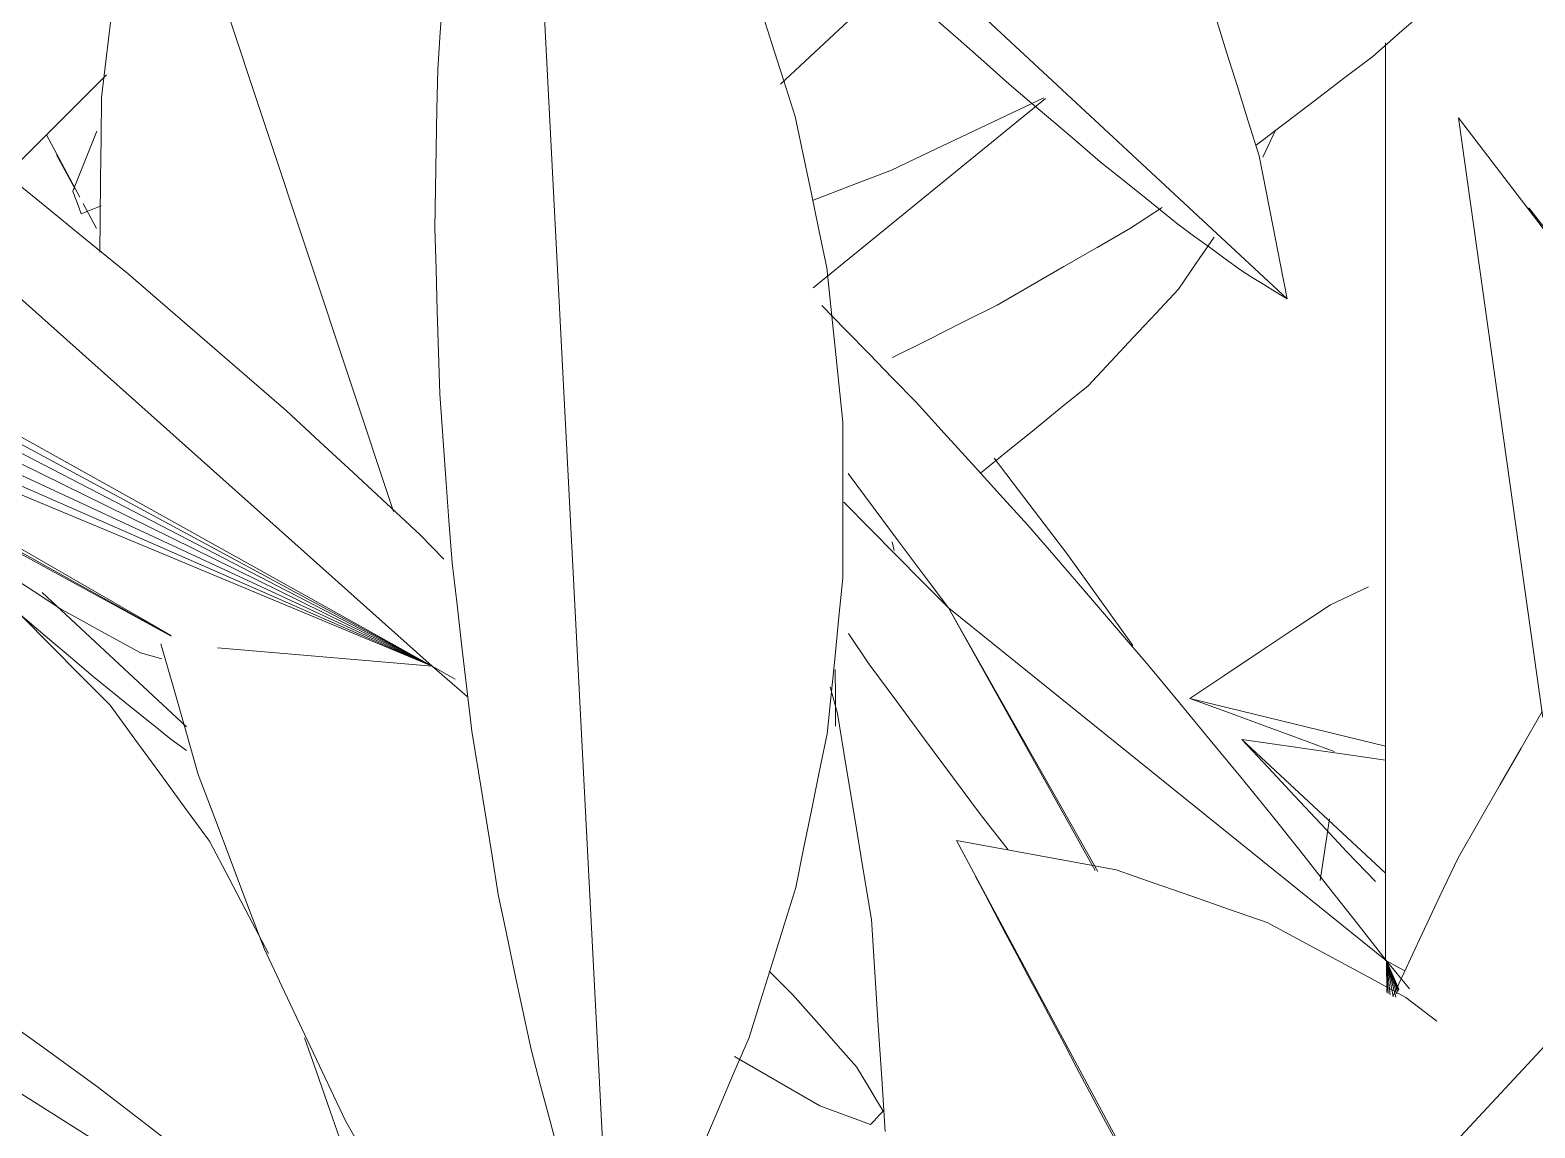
# Model space of a CAD drawing. Header units: metres. Extents: x 13.9 to 26.7, y -0.2 to 3.2.
# Drawn here: x 16.62698 to 16.66502, y 1.33065 to 1.3584 of the extents above; entities that cross this region are included whole.
import ezdxf

# ---------------------------------------------------------------- set-up
doc = ezdxf.new("R2010")
doc.units = ezdxf.units.M
for name, color, linetype, lineweight in [('Importações nas famílias', 10, 'Continuous', 5), ('Quadro estrutural', 7, 'Continuous', 5), ('Vegetação', 7, 'Continuous', 5)]:
    doc.layers.add(name, color=color, linetype=linetype, lineweight=lineweight)

# ---------------------------------------------------------------- blocks, each defined once
blk = doc.blocks.new('Planta_pergolado_12200 - plantas pergolado_skp_Component_12-V128-Corte 1')
at = {"layer": 'Importações nas famílias'}
blk.add_line((16.730251, 1.06212), (16.700287, 1.089993), dxfattribs=at)
at = {"layer": 'Importações nas famílias', "flags": 128}
for points in [[(16.720647, 1.069834), (16.721293, 1.069262), (16.721938, 1.06869), (16.722583, 1.068118), (16.723228, 1.067545)], [(16.729548, 1.065738), (16.729273, 1.066612), (16.728999, 1.067485), (16.728724, 1.068359), (16.72845, 1.069232)], [(16.723228, 1.067545), (16.723803, 1.067056), (16.724378, 1.066567), (16.724953, 1.066077), (16.725528, 1.065588)], [(16.725528, 1.065588), (16.726019, 1.065193), (16.726511, 1.064798), (16.727003, 1.064403), (16.727494, 1.064008)], [(16.730251, 1.06212), (16.730075, 1.063024), (16.729899, 1.063929), (16.729724, 1.064833), (16.729548, 1.065738)], [(16.727494, 1.064008), (16.727891, 1.063717), (16.728288, 1.063426), (16.728684, 1.063134), (16.729081, 1.062843)], [(16.729081, 1.062843), (16.729373, 1.062662), (16.729666, 1.062481), (16.729958, 1.062301), (16.730251, 1.06212)]]:
    blk.add_lwpolyline(points, dxfattribs=at)
blk = doc.blocks.new('Planta_pergolado_12200 - plantas pergolado_skp_Component_12-V129-Corte 1')
at = {"layer": 'Importações nas famílias'}
blk.add_line((16.713184, 1.036307), (16.710977, 1.079085), dxfattribs=at)
at = {"layer": 'Importações nas famílias', "flags": 128}
for points in [[(16.709046, 1.071651), (16.708979, 1.070717), (16.708913, 1.069784), (16.708847, 1.06885), (16.708781, 1.067916)], [(16.717821, 1.066729), (16.717525, 1.067653), (16.717228, 1.068578), (16.716932, 1.069502), (16.716636, 1.070427)], [(16.708781, 1.067916), (16.708763, 1.066914), (16.708745, 1.065912), (16.708727, 1.06491), (16.708709, 1.063908)], [(16.718619, 1.062907), (16.71842, 1.063862), (16.71822, 1.064818), (16.718021, 1.065773), (16.717821, 1.066729)], [(16.708709, 1.063908), (16.70874, 1.06286), (16.708771, 1.061813), (16.708801, 1.060766), (16.708832, 1.059719)], [(16.719022, 1.059004), (16.718921, 1.05998), (16.71882, 1.060955), (16.71872, 1.061931), (16.718619, 1.062907)], [(16.708832, 1.059719), (16.70891, 1.058651), (16.708989, 1.057583), (16.709067, 1.056515), (16.709146, 1.055448)], [(16.719024, 1.055063), (16.719023, 1.056048), (16.719023, 1.057033), (16.719022, 1.058019), (16.719022, 1.059004)], [(16.709146, 1.055448), (16.70927, 1.054385), (16.709395, 1.053321), (16.709519, 1.052258), (16.709644, 1.051195)], [(16.718626, 1.051127), (16.718725, 1.052111), (16.718825, 1.053095), (16.718924, 1.054079), (16.719024, 1.055063)], [(16.709644, 1.051195), (16.709811, 1.050161), (16.709979, 1.049128), (16.710146, 1.048094), (16.710314, 1.04706)], [(16.717832, 1.047241), (16.71803, 1.048213), (16.718229, 1.049184), (16.718427, 1.050156), (16.718626, 1.051127)], [(16.716651, 1.043448), (16.716946, 1.044397), (16.717241, 1.045345), (16.717536, 1.046293), (16.717832, 1.047241)], [(16.710314, 1.04706), (16.710521, 1.04608), (16.710727, 1.045101), (16.710934, 1.044121), (16.711141, 1.043141)], [(16.715095, 1.03979), (16.715484, 1.040705), (16.715873, 1.041619), (16.716262, 1.042534), (16.716651, 1.043448)], [(16.711141, 1.043141), (16.711382, 1.042238), (16.711623, 1.041334), (16.711864, 1.040431), (16.712105, 1.039528)]]:
    blk.add_lwpolyline(points, dxfattribs=at)
blk = doc.blocks.new('Planta_pergolado_12200 - plantas pergolado_skp_Component_16-V180-Corte 1')
for name in ['Planta_pergolado_12200 - plantas pergolado_skp_Component_12-V128-Corte 1', 'Planta_pergolado_12200 - plantas pergolado_skp_Component_12-V129-Corte 1']:
    blk.add_blockref(name, (-0.0715, 0.289488))
blk = doc.blocks.new('Planta_pergolado_12200 - plantas pergolado_skp_-3067425-Corte 1')
blk.add_blockref('Planta_pergolado_12200 - plantas pergolado_skp_Component_16-V180-Corte 1', (0, 0))
blk = doc.blocks.new('Planta_pergolado_12200 - plantas pergolado_skp_Component_12-V242-Corte 1')
at = {"layer": 'Importações nas famílias'}
for p, q in [((16.661243, 1.337087), (16.657608, 1.340469)), ((16.660275, 1.337624), (16.660991, 1.33688))]:
    blk.add_line(p, q, dxfattribs=at)
at = {"layer": 'Importações nas famílias', "flags": 128}
for points in [[(16.657608, 1.340469), (16.658275, 1.339758), (16.658941, 1.339046), (16.659608, 1.338335), (16.660275, 1.337624)], [(16.661243, 1.33995), (16.660432, 1.340066), (16.65949, 1.3402), (16.658549, 1.340335), (16.657608, 1.340469)]]:
    blk.add_lwpolyline(points, dxfattribs=at)
blk = doc.blocks.new('Planta_pergolado_12200 - plantas pergolado_skp_Component_12-V244-Corte 1')
at = {"layer": 'Importações nas famílias'}
for p, q in [((16.627392, 1.355752), (16.628235, 1.35418)), ((16.627648, 1.35525), (16.628117, 1.354384)), ((16.62832, 1.354022), (16.628661, 1.353386))]:
    blk.add_line(p, q, dxfattribs=at)
blk = doc.blocks.new('Planta_pergolado_12200 - plantas pergolado_skp_Component_17-V246-Corte 1')
at = {"layer": 'Importações nas famílias'}
blk.add_line((16.648771, 1.345469), (16.648822, 1.345249), dxfattribs=at)
at = {"layer": 'Importações nas famílias', "flags": 128}
for points in [[(16.651346, 1.347581), (16.651826, 1.34695), (16.652504, 1.346062), (16.653181, 1.345174)], [(16.653181, 1.345174), (16.653737, 1.344398), (16.654294, 1.343621), (16.65485, 1.342845)]]:
    blk.add_lwpolyline(points, dxfattribs=at)
blk = doc.blocks.new('Planta_pergolado_12200 - plantas pergolado_skp_Component_16-V247-Corte 1')
for name in ['Planta_pergolado_12200 - plantas pergolado_skp_Component_12-V244-Corte 1', 'Planta_pergolado_12200 - plantas pergolado_skp_Component_17-V246-Corte 1', 'Planta_pergolado_12200 - plantas pergolado_skp_Component_12-V242-Corte 1']:
    blk.add_blockref(name, (0, 0))
blk = doc.blocks.new('Planta_pergolado_12200 - plantas pergolado_skp_-3067427-Corte 1')
blk.add_blockref('Planta_pergolado_12200 - plantas pergolado_skp_Component_16-V247-Corte 1', (0, 0))
blk = doc.blocks.new('Planta_pergolado_12200 - plantas pergolado_skp_Component_12-V329-Corte 1')
at = {"layer": 'Importações nas famílias'}
for p, q in [((16.646774, 1.351883), (16.652643, 1.356669)), ((16.654798, 1.353394), (16.655592, 1.35392))]:
    blk.add_line(p, q, dxfattribs=at)
at = {"layer": 'Importações nas famílias', "flags": 128}
for points in [[(16.665979, 1.362512), (16.666494, 1.363134), (16.66701, 1.363756)], [(16.663595, 1.360081), (16.664191, 1.360689), (16.664787, 1.361297), (16.665383, 1.361904), (16.665979, 1.362512)], [(16.660917, 1.357734), (16.661586, 1.358321), (16.662256, 1.358907), (16.662926, 1.359494), (16.663595, 1.360081)], [(16.657974, 1.355497), (16.65871, 1.356056), (16.659445, 1.356615), (16.660181, 1.357175), (16.660917, 1.357734)], [(16.651426, 1.35145), (16.652269, 1.351936), (16.653112, 1.352422), (16.653955, 1.352908), (16.654798, 1.353394)], [(16.648777, 1.350127), (16.64966, 1.350568), (16.650543, 1.351009), (16.651426, 1.35145)]]:
    blk.add_lwpolyline(points, dxfattribs=at)
blk = doc.blocks.new('Planta_pergolado_12200 - plantas pergolado_skp_Component_16-V331-Corte 1')
blk.add_blockref('Planta_pergolado_12200 - plantas pergolado_skp_Component_12-V329-Corte 1', (0, 0))
blk = doc.blocks.new('Planta_pergolado_12200 - plantas pergolado_skp_Component_12-V53-Corte 1')
at = {"layer": 'Importações nas famílias'}
for p, q in [((16.614246, 0.753087), (16.613371, 0.753413)), ((16.622991, 0.736336), (16.623691, 0.735694)), ((16.630931, 0.730177), (16.627281, 0.733572)), ((16.630537, 0.729868), (16.630934, 0.729577))]:
    blk.add_line(p, q, dxfattribs=at)
at = {"layer": 'Importações nas famílias', "flags": 128}
for points in [[(16.617552, 0.751421), (16.616726, 0.751838), (16.615899, 0.752254), (16.615072, 0.752671), (16.614246, 0.753087)], [(16.62063, 0.749411), (16.61986, 0.749913), (16.619091, 0.750416), (16.618322, 0.750919), (16.617552, 0.751421)], [(16.623444, 0.747078), (16.62274, 0.747661), (16.622037, 0.748245), (16.621333, 0.748828), (16.62063, 0.749411)], [(16.625963, 0.744449), (16.625333, 0.745107), (16.624703, 0.745764), (16.624073, 0.746421), (16.623444, 0.747078)], [(16.623691, 0.735694), (16.624336, 0.735122), (16.624981, 0.73455), (16.625626, 0.733977), (16.626271, 0.733405)], [(16.626271, 0.733405), (16.626846, 0.732916), (16.627421, 0.732427), (16.627996, 0.731937), (16.628571, 0.731448)], [(16.628571, 0.731448), (16.629062, 0.731053), (16.629554, 0.730658), (16.630046, 0.730263), (16.630537, 0.729868)]]:
    blk.add_lwpolyline(points, dxfattribs=at)
blk = doc.blocks.new('Planta_pergolado_12200 - plantas pergolado_skp_Component_16-V364-Corte 1')
blk.add_blockref('Planta_pergolado_12200 - plantas pergolado_skp_Component_12-V53-Corte 1', (0, 0.610611))
blk = doc.blocks.new('Planta_pergolado_12200 - plantas pergolado_skp_-3067429-Corte 1')
for name in ['Planta_pergolado_12200 - plantas pergolado_skp_Component_16-V364-Corte 1', 'Planta_pergolado_12200 - plantas pergolado_skp_Component_16-V331-Corte 1']:
    blk.add_blockref(name, (0, 0))
blk = doc.blocks.new('Planta_pergolado_12200 - plantas pergolado_skp_Component_12-V436-Corte 1')
at = {"layer": 'Importações nas famílias'}
for p, q in [((16.653901, 1.364461), (16.659073, 1.369291)), ((16.645945, 1.357032), (16.648924, 1.359814))]:
    blk.add_line(p, q, dxfattribs=at)
at = {"layer": 'Importações nas famílias', "flags": 128}
for points in [[(16.652005, 1.370758), (16.652628, 1.371282), (16.653251, 1.371806), (16.653874, 1.372329)], [(16.650825, 1.36954), (16.651415, 1.370149), (16.652005, 1.370758)], [(16.644726, 1.361284), (16.644971, 1.361725), (16.645424, 1.362544)], [(16.65845, 1.360307), (16.657839, 1.359884), (16.657023, 1.359319)], [(16.652606, 1.356689), (16.651644, 1.356233), (16.650682, 1.355777), (16.649719, 1.355321), (16.648757, 1.354865)], [(16.648757, 1.354865), (16.647755, 1.354481), (16.646753, 1.354096)]]:
    blk.add_lwpolyline(points, dxfattribs=at)
blk = doc.blocks.new('Planta_pergolado_12200 - plantas pergolado_skp_Component_16-V438-Corte 1')
blk.add_blockref('Planta_pergolado_12200 - plantas pergolado_skp_Component_12-V436-Corte 1', (0, 0))
blk = doc.blocks.new('Planta_pergolado_12200 - plantas pergolado_skp_Component_12-V476-Corte 1')
at = {"layer": 'Importações nas famílias'}
for p, q in [((16.609057, 1.342662), (16.599, 1.348999)), ((16.63127, 1.328665), (16.622053, 1.334473))]:
    blk.add_line(p, q, dxfattribs=at)
at = {"layer": 'Importações nas famílias', "flags": 128}
for points in [[(16.602886, 1.35025), (16.603895, 1.350403), (16.604904, 1.350555), (16.605913, 1.350708), (16.606708, 1.350828)], [(16.599, 1.348999), (16.599972, 1.349312), (16.600943, 1.349624), (16.601915, 1.349937), (16.602886, 1.35025)], [(16.617362, 1.349332), (16.617993, 1.349116), (16.618971, 1.348782)], [(16.602402, 1.347414), (16.601552, 1.347811), (16.600701, 1.348207), (16.599851, 1.348603), (16.599, 1.348999)], [(16.618971, 1.348782), (16.619892, 1.348297), (16.620813, 1.347812), (16.621734, 1.347326), (16.622655, 1.346841)], [(16.605867, 1.345697), (16.605001, 1.346126), (16.604135, 1.346556), (16.603268, 1.346985), (16.602402, 1.347414)], [(16.622655, 1.346841), (16.623497, 1.346215), (16.624339, 1.34559), (16.625181, 1.344964), (16.626024, 1.344339)], [(16.608485, 1.344324), (16.607613, 1.344781), (16.60674, 1.345239), (16.605867, 1.345697)], [(16.626024, 1.344339), (16.626767, 1.343587), (16.627511, 1.342836), (16.628255, 1.342085), (16.628999, 1.341334)], [(16.628999, 1.341334), (16.629627, 1.340476), (16.630255, 1.339617), (16.630883, 1.338758), (16.631511, 1.337899)], [(16.631511, 1.337899), (16.632008, 1.336952), (16.632505, 1.336006), (16.633003, 1.335059)], [(16.62584, 1.333746), (16.625079, 1.334265), (16.624319, 1.334785), (16.623558, 1.335304), (16.622797, 1.335824)], [(16.628686, 1.331687), (16.627974, 1.332201), (16.627263, 1.332716), (16.626551, 1.333231), (16.62584, 1.333746)], [(16.633916, 1.332928), (16.63421, 1.332089), (16.634565, 1.331077), (16.63492, 1.330065)], [(16.631303, 1.32967), (16.630649, 1.330174), (16.629994, 1.330678), (16.62934, 1.331182), (16.628686, 1.331687)], [(16.63492, 1.330065), (16.635125, 1.329011), (16.635329, 1.327957), (16.635533, 1.326903)], [(16.633072, 1.328205), (16.632483, 1.328693), (16.631893, 1.329181), (16.631303, 1.32967)]]:
    blk.add_lwpolyline(points, dxfattribs=at)
blk = doc.blocks.new('Planta_pergolado_12200 - plantas pergolado_skp_Component_17-V477-Corte 1')
at = {"layer": 'Importações nas famílias'}
for p, q in [((16.612093, 1.364694), (16.637138, 1.342323)), ((16.637138, 1.342323), (16.61102, 1.356888)), ((16.612726, 1.355511), (16.637138, 1.342323)), ((16.614361, 1.354124), (16.637138, 1.342323)), ((16.637138, 1.342323), (16.615812, 1.352819)), ((16.637138, 1.342323), (16.616981, 1.351687)), ((16.617788, 1.350805), (16.637138, 1.342323)), ((16.630545, 1.343086), (16.618126, 1.350009)), ((16.618179, 1.350233), (16.630544, 1.343094)), ((16.618179, 1.350233), (16.637138, 1.342323)), ((16.630545, 1.343081), (16.617966, 1.349967)), ((16.636829, 1.345654), (16.63744, 1.345025)), ((16.631713, 1.342784), (16.637138, 1.342323)), ((16.637138, 1.342323), (16.638028, 1.341559)), ((16.637721, 1.341997), (16.637138, 1.342323)), ((16.645659, 1.334609), (16.646253, 1.334023))]:
    blk.add_line(p, q, dxfattribs=at)
at = {"layer": 'Importações nas famílias', "flags": 128}
for points in [[(16.625155, 1.35575), (16.62623, 1.354873), (16.627305, 1.353996), (16.62838, 1.353119), (16.629454, 1.352242)], [(16.629454, 1.352242), (16.630456, 1.351376), (16.631457, 1.35051), (16.632458, 1.349644), (16.633459, 1.348778)], [(16.633459, 1.348778), (16.634302, 1.347997), (16.635144, 1.347216), (16.635986, 1.346435), (16.636829, 1.345654)], [(16.627772, 1.343757), (16.627082, 1.344209), (16.626393, 1.344661), (16.625703, 1.345113), (16.625014, 1.345565)], [(16.629765, 1.342661), (16.629266, 1.342935), (16.628768, 1.343209), (16.62827, 1.343483), (16.627772, 1.343757)], [(16.630311, 1.342505), (16.630038, 1.342583), (16.629765, 1.342661)], [(16.646253, 1.334023), (16.646657, 1.333566), (16.64706, 1.333109), (16.647463, 1.332652), (16.647867, 1.332195)], [(16.646943, 1.33121), (16.646404, 1.331521), (16.645864, 1.331833), (16.645324, 1.332145), (16.644785, 1.332456)], [(16.647867, 1.332195), (16.648035, 1.331915), (16.648203, 1.331634), (16.648371, 1.331354), (16.648539, 1.331074)], [(16.648224, 1.330738), (16.647904, 1.330856), (16.647584, 1.330974), (16.647264, 1.331092), (16.646943, 1.33121)], [(16.648539, 1.331074), (16.64846, 1.33099), (16.648381, 1.330906), (16.648303, 1.330822), (16.648224, 1.330738)]]:
    blk.add_lwpolyline(points, dxfattribs=at)
blk = doc.blocks.new('Planta_pergolado_12200 - plantas pergolado_skp_Component_16-V478-Corte 1')
for name in ['Planta_pergolado_12200 - plantas pergolado_skp_Component_17-V477-Corte 1', 'Planta_pergolado_12200 - plantas pergolado_skp_Component_12-V476-Corte 1']:
    blk.add_blockref(name, (0, 0))
blk = doc.blocks.new('Planta_pergolado_12200 - plantas pergolado_skp_-3067431-Corte 1')
for name in ['Planta_pergolado_12200 - plantas pergolado_skp_Component_16-V478-Corte 1', 'Planta_pergolado_12200 - plantas pergolado_skp_Component_16-V438-Corte 1']:
    blk.add_blockref(name, (0, 0))
blk = doc.blocks.new('Planta_pergolado_12200 - plantas pergolado_skp_-3067432-Corte 1')
for name in ['Planta_pergolado_12200 - plantas pergolado_skp_-3067431-Corte 1', 'Planta_pergolado_12200 - plantas pergolado_skp_-3067429-Corte 1', 'Planta_pergolado_12200 - plantas pergolado_skp_-3067425-Corte 1', 'Planta_pergolado_12200 - plantas pergolado_skp_-3067427-Corte 1']:
    blk.add_blockref(name, (0, 0))
blk = doc.blocks.new('Planta_pergolado_12200 - plantas pergolado_skp_Component_12-V660-Corte 1')
at = {"layer": 'Importações nas famílias'}
for p, q in [((16.650398, 1.337919), (16.666931, 1.307094)), ((16.662535, 1.33335), (16.661757, 1.33395))]:
    blk.add_line(p, q, dxfattribs=at)
at = {"layer": 'Importações nas famílias', "flags": 128}
for points in [[(16.654436, 1.337174), (16.653426, 1.33736), (16.652417, 1.337546), (16.651407, 1.337733), (16.650398, 1.337919)], [(16.658252, 1.33584), (16.657298, 1.336174), (16.656344, 1.336507), (16.65539, 1.33684), (16.654436, 1.337174)], [(16.650877, 1.337008), (16.651117, 1.336552), (16.651357, 1.336096)], [(16.651357, 1.336096), (16.651638, 1.335564), (16.65192, 1.335032), (16.652201, 1.334501), (16.652483, 1.333969)], [(16.661757, 1.33395), (16.660881, 1.334423), (16.660005, 1.334895), (16.659129, 1.335368), (16.658252, 1.33584)], [(16.652483, 1.333969), (16.652802, 1.333367), (16.653122, 1.332765), (16.653442, 1.332163), (16.653762, 1.331562)], [(16.653762, 1.331562), (16.654116, 1.330896), (16.654471, 1.330231), (16.654826, 1.329566), (16.65518, 1.328901)]]:
    blk.add_lwpolyline(points, dxfattribs=at)
blk = doc.blocks.new('Planta_pergolado_12200 - plantas pergolado_skp_Component_17-V662-Corte 1')
at = {"layer": 'Importações nas famílias'}
for p, q in [((16.661267, 1.334871), (16.650191, 1.343794)), ((16.653971, 1.337135), (16.650191, 1.343794)), ((16.6539, 1.337154), (16.650191, 1.343794)), ((16.648183, 1.342382), (16.647665, 1.343149)), ((16.651702, 1.337678), (16.650999, 1.338574)), ((16.661267, 1.334871), (16.661498, 1.333959)), ((16.661267, 1.334871), (16.66153, 1.334036)), ((16.661267, 1.334871), (16.661553, 1.334089)), ((16.661267, 1.334871), (16.661568, 1.334125)), ((16.661267, 1.334871), (16.661578, 1.334149)), ((16.661267, 1.334871), (16.66158, 1.334155)), ((16.661267, 1.334871), (16.661843, 1.334162)), ((16.661277, 1.33407), (16.661267, 1.334871)), ((16.661267, 1.334871), (16.661308, 1.33405)), ((16.661267, 1.334871), (16.661362, 1.334015)), ((16.661267, 1.334871), (16.661432, 1.333969))]:
    blk.add_line(p, q, dxfattribs=at)
at = {"layer": 'Importações nas famílias', "flags": 128}
for points in [[(16.646992, 1.351441), (16.647589, 1.350829), (16.648185, 1.350217), (16.648782, 1.349605), (16.649379, 1.348993)], [(16.649379, 1.348993), (16.650084, 1.348217), (16.650789, 1.34744), (16.651494, 1.346664), (16.6522, 1.345887)], [(16.650191, 1.343794), (16.649557, 1.344645), (16.648922, 1.345495), (16.648288, 1.346345), (16.647654, 1.347196)], [(16.647551, 1.346466), (16.648211, 1.345798), (16.648871, 1.34513), (16.649531, 1.344462), (16.650191, 1.343794)], [(16.6522, 1.345887), (16.652965, 1.344999), (16.65373, 1.344111), (16.654495, 1.343223), (16.65526, 1.342334)], [(16.650999, 1.338574), (16.650295, 1.339526), (16.649591, 1.340478), (16.648887, 1.34143), (16.648183, 1.342382)], [(16.65526, 1.342334), (16.656034, 1.341395), (16.656807, 1.340456), (16.65758, 1.339516), (16.658353, 1.338577)], [(16.658353, 1.338577), (16.659082, 1.337651), (16.65981, 1.336724), (16.660538, 1.335798), (16.661267, 1.334871)], [(16.661267, 1.334871), (16.661497, 1.334748), (16.661727, 1.334625)]]:
    blk.add_lwpolyline(points, dxfattribs=at)
blk = doc.blocks.new('Planta_pergolado_12200 - plantas pergolado_skp_Component_16-V663-Corte 1')
for name in ['Planta_pergolado_12200 - plantas pergolado_skp_Component_17-V662-Corte 1', 'Planta_pergolado_12200 - plantas pergolado_skp_Component_12-V660-Corte 1']:
    blk.add_blockref(name, (0, 0))
blk = doc.blocks.new('Planta_pergolado_12200 - plantas pergolado_skp_Component_12-V88-Corte 1')
at = {"layer": 'Importações nas famílias'}
blk.add_line((16.564031, 0.791203), (16.591644, 0.820944), dxfattribs=at)
at = {"layer": 'Importações nas famílias', "flags": 128}
for points in [[(16.570563, 0.806754), (16.570031, 0.805829), (16.569499, 0.804905), (16.568966, 0.803981), (16.568434, 0.803056)], [(16.568434, 0.803056), (16.567977, 0.802085), (16.567521, 0.801114), (16.567064, 0.800142), (16.566786, 0.79955)]]:
    blk.add_lwpolyline(points, dxfattribs=at)
blk = doc.blocks.new('Planta_pergolado_12200 - plantas pergolado_skp_Component_16-V690-Corte 1')
blk.add_blockref('Planta_pergolado_12200 - plantas pergolado_skp_Component_12-V88-Corte 1', (0.09464, 0.534424))
blk = doc.blocks.new('Planta_pergolado_12200 - plantas pergolado_skp_-3067436-Corte 1')
for name in ['Planta_pergolado_12200 - plantas pergolado_skp_Component_16-V690-Corte 1', 'Planta_pergolado_12200 - plantas pergolado_skp_Component_16-V663-Corte 1']:
    blk.add_blockref(name, (0, 0))
blk = doc.blocks.new('Planta_pergolado_12200 - plantas pergolado_skp_Component_12-V729-Corte 1')
at = {"layer": 'Importações nas famílias'}
for p, q in [((16.66081, 1.34433), (16.659851, 1.343874)), ((16.656291, 1.341507), (16.661243, 1.340304))]:
    blk.add_line(p, q, dxfattribs=at)
at = {"layer": 'Importações nas famílias', "flags": 128}
for points in [[(16.659851, 1.343874), (16.658961, 1.343283), (16.658071, 1.342691), (16.657181, 1.342099), (16.656291, 1.341507)], [(16.656291, 1.341507), (16.657204, 1.341173), (16.658116, 1.340838), (16.659029, 1.340503), (16.659941, 1.340168)]]:
    blk.add_lwpolyline(points, dxfattribs=at)
blk = doc.blocks.new('Planta_pergolado_12200 - plantas pergolado_skp_Component_16-V730-Corte 1')
blk.add_blockref('Planta_pergolado_12200 - plantas pergolado_skp_Component_12-V729-Corte 1', (0, 0))
blk = doc.blocks.new('Planta_pergolado_12200 - plantas pergolado_skp_-3067438-Corte 1')
blk.add_blockref('Planta_pergolado_12200 - plantas pergolado_skp_Component_16-V730-Corte 1', (0, 0))
blk = doc.blocks.new('Planta_pergolado_12200 - plantas pergolado_skp_Component_12-V844-Corte 1')
at = {"layer": 'Importações nas famílias'}
blk.add_line((16.63131, 1.363859), (16.629949, 1.368248), dxfattribs=at)
at = {"layer": 'Importações nas famílias', "flags": 128}
for points in [[(16.632263, 1.367573), (16.631684, 1.367742), (16.631106, 1.367911), (16.630527, 1.368079), (16.629949, 1.368248)], [(16.634378, 1.366413), (16.63385, 1.366703), (16.633321, 1.366993), (16.632792, 1.367283), (16.632263, 1.367573)], [(16.636271, 1.364778), (16.635798, 1.365187), (16.635325, 1.365595), (16.634852, 1.366004), (16.634378, 1.366413)], [(16.637921, 1.362689), (16.637508, 1.363211), (16.637096, 1.363733), (16.636684, 1.364256), (16.636271, 1.364778)], [(16.647331, 1.342242), (16.647336, 1.341524), (16.647341, 1.340806)]]:
    blk.add_lwpolyline(points, dxfattribs=at)
blk = doc.blocks.new('Planta_pergolado_12200 - plantas pergolado_skp_Component_12-V845-Corte 1')
at = {"layer": 'Importações nas famílias'}
for p, q in [((16.665216, 1.341029), (16.663086, 1.356185)), ((16.664862, 1.353906), (16.665454, 1.353147))]:
    blk.add_line(p, q, dxfattribs=at)
at = {"layer": 'Importações nas famílias', "flags": 128}
blk.add_lwpolyline([(16.666055, 1.352311), (16.665313, 1.353279), (16.66457, 1.354248), (16.663828, 1.355216), (16.663086, 1.356185)], dxfattribs=at)
blk = doc.blocks.new('Planta_pergolado_12200 - plantas pergolado_skp_Component_12-V848-Corte 1')
at = {"layer": 'Importações nas famílias'}
blk.add_line((16.658139, 1.355191), (16.658468, 1.355893), dxfattribs=at)
at = {"layer": 'Importações nas famílias', "flags": 128}
for points in [[(16.656004, 1.351852), (16.656456, 1.352512), (16.656907, 1.353171)], [(16.653727, 1.349413), (16.654296, 1.350023), (16.654865, 1.350633), (16.655435, 1.351242), (16.656004, 1.351852)], [(16.651003, 1.3472), (16.651684, 1.347754), (16.652365, 1.348307), (16.653046, 1.34886), (16.653727, 1.349413)]]:
    blk.add_lwpolyline(points, dxfattribs=at)
blk = doc.blocks.new('Planta_pergolado_12200 - plantas pergolado_skp_Component_16-V850-Corte 1')
for name in ['Planta_pergolado_12200 - plantas pergolado_skp_Component_12-V844-Corte 1', 'Planta_pergolado_12200 - plantas pergolado_skp_Component_12-V845-Corte 1', 'Planta_pergolado_12200 - plantas pergolado_skp_Component_12-V848-Corte 1']:
    blk.add_blockref(name, (0, 0))
blk = doc.blocks.new('Planta_pergolado_12200 - plantas pergolado_skp_-V859-Corte 1')
blk.add_blockref('Planta_pergolado_12200 - plantas pergolado_skp_Component_16-V850-Corte 1', (0, 0))
blk = doc.blocks.new('Planta_pergolado_12200 - plantas pergolado_skp_-3067440-Corte 1')
blk.add_blockref('Planta_pergolado_12200 - plantas pergolado_skp_-V859-Corte 1', (0, 0))
blk = doc.blocks.new('Planta_pergolado_12200 - plantas pergolado_skp_Component_12-V929-Corte 1')
at = {"layer": 'Importações nas famílias'}
for p, q in [((16.630163, 1.364308), (16.636161, 1.34623)), ((16.647387, 1.341129), (16.647205, 1.341797))]:
    blk.add_line(p, q, dxfattribs=at)
at = {"layer": 'Importações nas famílias', "flags": 128}
for points in [[(16.629256, 1.360622), (16.629138, 1.359642), (16.629019, 1.358662), (16.6289, 1.357682), (16.628781, 1.356701)], [(16.628781, 1.356701), (16.628772, 1.355674), (16.628762, 1.354646), (16.628752, 1.353619), (16.628745, 1.352787)], [(16.630287, 1.342884), (16.630601, 1.341784), (16.630915, 1.340684), (16.631229, 1.339583)], [(16.648245, 1.33592), (16.648031, 1.337222), (16.647816, 1.338525), (16.647602, 1.339827), (16.647387, 1.341129)], [(16.631229, 1.339583), (16.631645, 1.338483), (16.632061, 1.337383), (16.632477, 1.336283), (16.632893, 1.335182)], [(16.648594, 1.330562), (16.648507, 1.331902), (16.64842, 1.333241), (16.648332, 1.33458), (16.648245, 1.33592)], [(16.632893, 1.335182), (16.633407, 1.334094), (16.633921, 1.333006), (16.634435, 1.331918), (16.634949, 1.33083)], [(16.634949, 1.33083), (16.635555, 1.329767), (16.636162, 1.328703), (16.636768, 1.327639), (16.637374, 1.326576)]]:
    blk.add_lwpolyline(points, dxfattribs=at)
blk = doc.blocks.new('Planta_pergolado_12200 - plantas pergolado_skp_Component_16-V935-Corte 1')
blk.add_blockref('Planta_pergolado_12200 - plantas pergolado_skp_Component_12-V929-Corte 1', (0, 0))
blk = doc.blocks.new('Planta_pergolado_12200 - plantas pergolado_skp_-V954-Corte 1')
blk.add_blockref('Planta_pergolado_12200 - plantas pergolado_skp_Component_16-V935-Corte 1', (0, 0))
blk = doc.blocks.new('Planta_pergolado_12200 - plantas pergolado_skp_-3067442-Corte 1')
blk.add_blockref('Planta_pergolado_12200 - plantas pergolado_skp_-V954-Corte 1', (0, 0))
blk = doc.blocks.new('Planta_pergolado_12200 - plantas pergolado_skp_-3067443-Corte 1')
for name in ['Planta_pergolado_12200 - plantas pergolado_skp_-3067442-Corte 1', 'Planta_pergolado_12200 - plantas pergolado_skp_-3067440-Corte 1', 'Planta_pergolado_12200 - plantas pergolado_skp_-3067436-Corte 1', 'Planta_pergolado_12200 - plantas pergolado_skp_-3067438-Corte 1']:
    blk.add_blockref(name, (0, 0))
blk = doc.blocks.new('Planta_pergolado_12200 - plantas pergolado_skp_Component_12-V1301-Corte 1')
at = {"layer": 'Importações nas famílias'}
for p, q in [((16.63451, 1.367504), (16.634158, 1.366501)), ((16.619032, 1.361061), (16.621819, 1.365489))]:
    blk.add_line(p, q, dxfattribs=at)
at = {"layer": 'Importações nas famílias', "flags": 128}
for points in [[(16.621381, 1.361459), (16.621917, 1.362285), (16.622452, 1.363112), (16.622988, 1.363939), (16.623524, 1.364765)], [(16.620286, 1.359866), (16.620833, 1.360662), (16.621381, 1.361459)], [(16.628909, 1.357271), (16.628151, 1.356511), (16.627393, 1.355752), (16.626635, 1.354992)]]:
    blk.add_lwpolyline(points, dxfattribs=at)
blk = doc.blocks.new('Planta_pergolado_12200 - plantas pergolado_skp_Component_17-V1302-Corte 1')
at = {"layer": 'Importações nas famílias'}
for p, q in [((16.635697, 1.365031), (16.638456, 1.369708)), ((16.63615, 1.365633), (16.63848, 1.369528)), ((16.638576, 1.369269), (16.63848, 1.369528)), ((16.635927, 1.364962), (16.638576, 1.369269)), ((16.638948, 1.369214), (16.637016, 1.363818)), ((16.638605, 1.36928), (16.638576, 1.369269)), ((16.638605, 1.36878), (16.636073, 1.364809)), ((16.638481, 1.366625), (16.637247, 1.363458)), ((16.637476, 1.363042), (16.63812, 1.364558))]:
    blk.add_line(p, q, dxfattribs=at)
at = {"layer": 'Importações nas famílias', "flags": 128}
for points in [[(16.635453, 1.365675), (16.636195, 1.36661), (16.636937, 1.367544), (16.637679, 1.368478)], [(16.645582, 1.362658), (16.644879, 1.36184), (16.644401, 1.361284)], [(16.628059, 1.354331), (16.628211, 1.35471), (16.628362, 1.355089), (16.628513, 1.355469), (16.628664, 1.355848)], [(16.628271, 1.353756), (16.628218, 1.3539), (16.628165, 1.354044), (16.628112, 1.354187), (16.628059, 1.354331)], [(16.628778, 1.353959), (16.628525, 1.353858), (16.628271, 1.353756)]]:
    blk.add_lwpolyline(points, dxfattribs=at)
blk = doc.blocks.new('Planta_pergolado_12200 - plantas pergolado_skp_Component_16-V1303-Corte 1')
for name in ['Planta_pergolado_12200 - plantas pergolado_skp_Component_17-V1302-Corte 1', 'Planta_pergolado_12200 - plantas pergolado_skp_Component_12-V1301-Corte 1']:
    blk.add_blockref(name, (0, 0))
blk = doc.blocks.new('Planta_pergolado_12200 - plantas pergolado_skp_-V1378-Corte 1')
blk.add_blockref('Planta_pergolado_12200 - plantas pergolado_skp_Component_16-V1303-Corte 1', (0, 0))
blk = doc.blocks.new('Planta_pergolado_12200 - plantas pergolado_skp_Component_12-V1454-Corte 1')
at = {"layer": 'Importações nas famílias'}
blk.add_line((16.659825, 1.338462), (16.659589, 1.336903), dxfattribs=at)
blk = doc.blocks.new('Planta_pergolado_12200 - plantas pergolado_skp_Component_16-V1457-Corte 1')
blk.add_blockref('Planta_pergolado_12200 - plantas pergolado_skp_Component_12-V1454-Corte 1', (0, 0))
blk = doc.blocks.new('Planta_pergolado_12200 - plantas pergolado_skp_-V1467-Corte 1')
blk.add_blockref('Planta_pergolado_12200 - plantas pergolado_skp_Component_16-V1457-Corte 1', (0, 0))
blk = doc.blocks.new('Planta_pergolado_12200 - plantas pergolado_skp_-V1468-Corte 1')
blk.add_blockref('Planta_pergolado_12200 - plantas pergolado_skp_-V1467-Corte 1', (0, 0))
blk = doc.blocks.new('Planta_pergolado_12200 - plantas pergolado_skp_-3067454-Corte 1')
for name in ['Planta_pergolado_12200 - plantas pergolado_skp_-V1378-Corte 1', 'Planta_pergolado_12200 - plantas pergolado_skp_-V1468-Corte 1']:
    blk.add_blockref(name, (0, 0))
blk = doc.blocks.new('Planta_pergolado_12200 - Planta_pergolado_12200-3067476-Corte 1')
for name in ['Planta_pergolado_12200 - plantas pergolado_skp_-3067454-Corte 1', 'Planta_pergolado_12200 - plantas pergolado_skp_-3067443-Corte 1', 'Planta_pergolado_12200 - plantas pergolado_skp_-3067432-Corte 1']:
    blk.add_blockref(name, (0, 0))
blk = doc.blocks.new('sloupek - Tram-V4408-Corte 1')
at = {"layer": 'Quadro estrutural', "color": 10}
blk.add_line((16.661243, 1.358082), (16.661243, 1.334871), dxfattribs=at)

msp = doc.modelspace()

# ---------------------------------------------------------------- block references
at = {"layer": 'Quadro estrutural', "color": 10}
msp.add_blockref('sloupek - Tram-V4408-Corte 1', (0, 0), dxfattribs=at)
at = {"layer": 'Vegetação', "color": 10}
msp.add_blockref('Planta_pergolado_12200 - Planta_pergolado_12200-3067476-Corte 1', (0, 0), dxfattribs=at)

doc.saveas('drawing.dxf')
